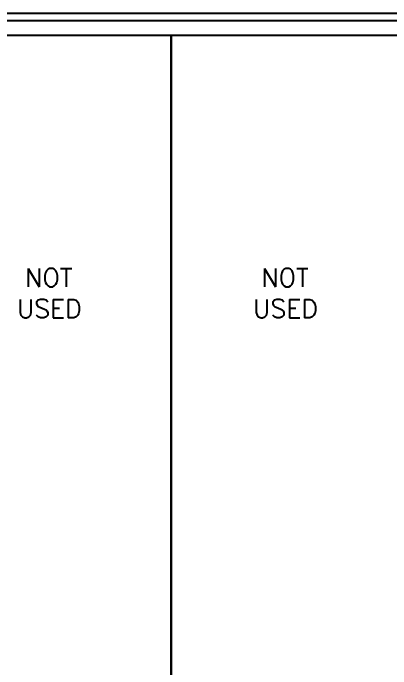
# Model space of a CAD drawing. Extents: x 0 to 34, y 0 to 22.
# Drawn here: x 16.7131 to 16.943, y 13.464 to 13.8627 of the extents above; entities that cross this region are included whole.
import ezdxf

# ---------------------------------------------------------------- set-up
doc = ezdxf.new("R2010")
doc.units = 0
doc.header["$LTSCALE"] = 0.375
doc.header["$MEASUREMENT"] = 0
doc.linetypes.add('Standard', pattern=[0])
doc.layers.add('Free_graphics', color=2, linetype='Continuous')
doc.layers.add('Texts', color=2, linetype='Continuous')
doc.styles.add('EPLFONT_00', font='simplex.shx', dxfattribs={"width": 0.8})

msp = doc.modelspace()

# ---------------------------------------------------------------- linework, layer by layer
at = {"layer": 'Free_graphics', "color": 2, "linetype": 'Standard', "lineweight": -3}
for p, q in [((15.68635, 13.86271), (17.98612, 13.86271)), ((15.68635, 13.86271), (17.98612, 13.86271)), ((15.69084, 13.85822), (17.98163, 13.85822)), ((15.69084, 13.85822), (17.98163, 13.85822)), ((16.66555, 13.84923), (16.80928, 13.84923)), ((16.66555, 13.84923), (16.80928, 13.84923)), ((16.80928, 13.84923), (16.80928, 12.93741)), ((16.80928, 13.84923), (16.80928, 12.93741))]:
    msp.add_line(p, q, dxfattribs=at)
at = {"layer": 'Free_graphics', "color": 4, "linetype": 'Standard', "lineweight": -3}
for p, q in [((16.66555, 13.84923), (16.80928, 13.84923)), ((16.80928, 12.93741), (16.80928, 13.84923)), ((16.80928, 13.84923), (16.95302, 13.84923)), ((16.80928, 12.93741), (16.80928, 13.84923)), ((16.80928, 13.84923), (16.95302, 13.84923))]:
    msp.add_line(p, q, dxfattribs=at)

# ---------------------------------------------------------------- texts
at = {"layer": 'Texts', "color": 2, "lineweight": -3, "style": 'EPLFONT_00'}
for s, p in [('NOT', (16.72045, 13.69631)), ('NOT', (16.86418, 13.69631)), ('NOT', (16.86418, 13.69631)), ('USED', (16.71546, 13.67744)), ('USED', (16.8592, 13.67744)), ('USED', (16.8592, 13.67744))]:
    msp.add_text(s, height=0.011211, dxfattribs=at).set_placement(p)

doc.saveas('drawing.dxf')
